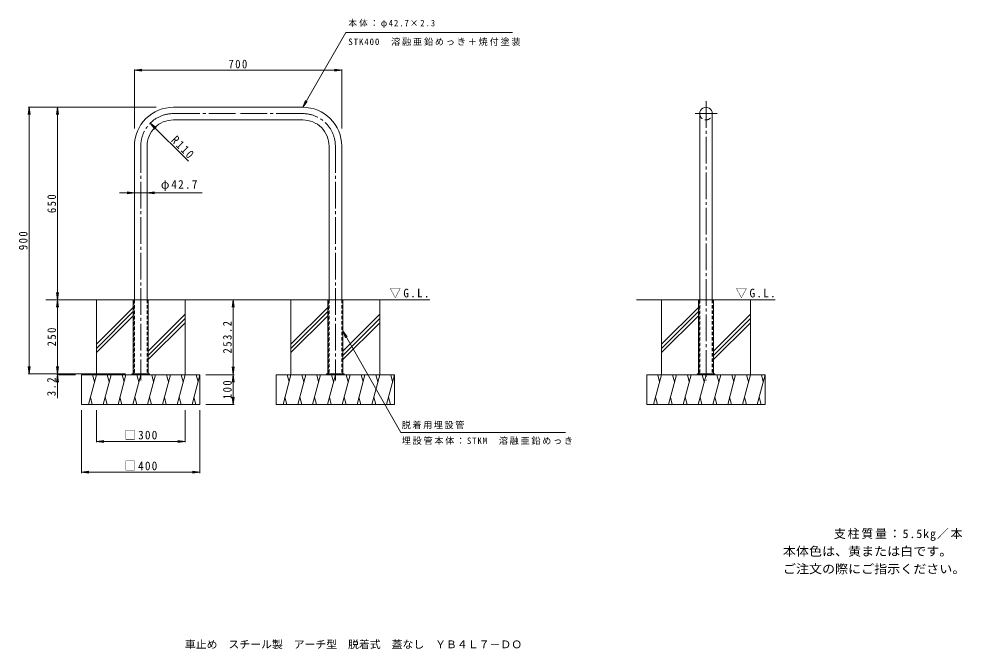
# Model space of a CAD drawing. Units: millimetres, scale not verified. Extents: x -1388 to 1798, y -1364 to 764.
import ezdxf
from ezdxf.enums import TextEntityAlignment as Align

# ---------------------------------------------------------------- set-up
doc = ezdxf.new("R2010")
doc.units = ezdxf.units.MM
doc.header["$LTSCALE"] = 10
for name, pattern in [('CHAIN2', [12, 9, -1, 1, -1]), ('DASHED1', [1.8, 1.2, -0.6]), ('DASHED2', [3, 2, -1])]:
    doc.linetypes.add(name, pattern=pattern)
for name, color, linetype, lineweight in [('C-0_通り芯', 4, 'Continuous', 9), ('C-1_躯体', 7, 'Continuous', 9), ('C-2_仕上', 3, 'Continuous', 9), ('C-3_寸法', 3, 'DASHED1', 9), ('C-4_文字', 7, 'Continuous', 9), ('C-5_建具', 7, 'Continuous', 9), ('C-6_間仕切', 6, 'Continuous', 5), ('C-E_見え係り', 6, 'Continuous', 5)]:
    doc.layers.add(name, color=color, linetype=linetype, lineweight=lineweight)
doc.layers.add('F-5_F-5ﾚｲﾔ', color=2, linetype='Continuous')
doc.layers.add('F-F_F-Fﾚｲﾔ', color=2, linetype='Continuous')
doc.styles.add('ＭＳ ゴシック', font='')
doc.styles.get('ＭＳ ゴシック').set_extended_font_data('MS Gothic')

msp = doc.modelspace()

# ---------------------------------------------------------------- linework, layer by layer
at = {"layer": 'C-0_通り芯', "color": 7, "linetype": 'CHAIN2'}
for p, q in [((932.74, 485.31), (932.74, -457.72)), ((-866.48, 443.92), (-647.83, 443.91)), ((-429.18, 443.92), (-647.83, 443.91)), ((970.9, 443.91), (896.17, 443.91)), ((-976.48, 333.92), (-976.48, -457.72)), ((-319.18, 333.92), (-319.18, -457.72))]:
    msp.add_line(p, q, dxfattribs=at)
at = {"layer": 'C-0_通り芯'}
for p, q in [((-951.08, -184.73), (-1001.88, -184.73)), ((-1001.88, -434.73), (-1001.88, -184.73)), ((-951.08, -184.73), (-951.08, -434.73)), ((-293.78, -184.73), (-344.58, -184.73)), ((-344.58, -434.73), (-344.58, -184.73)), ((-293.78, -184.73), (-293.78, -434.73)), ((958.14, -184.73), (907.34, -184.73)), ((907.34, -434.73), (907.34, -184.73)), ((958.14, -184.73), (958.14, -434.73))]:
    msp.add_line(p, q, dxfattribs=at)
at = {"layer": 'C-0_通り芯', "linetype": 'DASHED1'}
for p, q in [((-999.88, -434.73), (-999.88, -184.73)), ((-953.08, -184.73), (-953.08, -434.73)), ((-342.58, -434.73), (-342.58, -184.73)), ((-295.78, -184.73), (-295.78, -434.73)), ((909.34, -434.73), (909.34, -184.73)), ((956.14, -184.73), (956.14, -434.73))]:
    msp.add_line(p, q, dxfattribs=at)
at = {"layer": 'C-0_通り芯', "color": 3}
msp.add_arc((932.74, 443.91), 21.35, 0.0004, 180.0004, dxfattribs=at)
at = {"layer": 'C-0_通り芯', "color": 7, "linetype": 'CHAIN2'}
for centre, start, end in [((-866.48, 333.92), 89.99969, 180), ((-429.18, 333.92), 360, 90.00031)]:
    msp.add_arc(centre, 110, start, end, dxfattribs=at)
at = {"layer": 'C-1_躯体'}
for p, q in [((-946.48, -434.73), (-1006.48, -434.73)), ((-1006.48, -434.73), (-1006.48, -437.93)), ((-988.98, -434.73), (-988.98, -437.93)), ((-963.98, -434.73), (-963.98, -437.93)), ((-946.48, -434.73), (-946.48, -437.93)), ((-289.18, -434.73), (-349.18, -434.73)), ((-349.18, -434.73), (-349.18, -437.93)), ((-331.68, -434.73), (-331.68, -437.93)), ((-306.68, -434.73), (-306.68, -437.93)), ((-289.18, -434.73), (-289.18, -437.93)), ((962.74, -434.73), (902.74, -434.73)), ((902.74, -434.73), (902.74, -437.93)), ((920.24, -434.73), (920.24, -437.93)), ((945.24, -434.73), (945.24, -437.93)), ((962.74, -434.73), (962.74, -437.93))]:
    msp.add_line(p, q, dxfattribs=at)
at = {"layer": 'C-2_仕上'}
for p, q in [((-866.48, 465.27), (-647.83, 465.26)), ((-429.18, 465.27), (-647.83, 465.26)), ((-866.48, 422.57), (-647.83, 422.56)), ((-429.18, 422.57), (-647.83, 422.56)), ((911.39, 443.91), (911.39, -184.73)), ((954.09, 443.91), (954.09, -184.73)), ((-997.83, 333.92), (-997.83, -184.73)), ((-955.13, 333.92), (-955.13, -184.73)), ((-340.53, 333.92), (-340.53, -184.73)), ((-297.83, 333.92), (-297.83, -184.73))]:
    msp.add_line(p, q, dxfattribs=at)
for centre, radius, start, end in [((-866.48, 333.92), 131.35, 89.99974, 180), ((-429.18, 333.92), 131.35, 0, 90.00026), ((-866.48, 333.92), 88.65, 89.99971, 180), ((-429.18, 333.92), 88.65, 0, 90.00029)]:
    msp.add_arc(centre, radius, start, end, dxfattribs=at)
at = {"layer": 'C-2_仕上', "linetype": 'DASHED2'}
msp.add_arc((932.74, 443.91), 21.35, 180.0004, 0.0004, dxfattribs=at)
at = {"layer": 'C-3_寸法'}
for p, q in [((-997.83, -184.73), (-997.83, -434.73)), ((-955.13, -184.73), (-955.13, -434.73)), ((-340.53, -184.73), (-340.53, -434.73)), ((-297.83, -184.73), (-297.83, -434.73)), ((911.39, -184.73), (911.39, -434.73)), ((954.09, -184.73), (954.09, -434.73))]:
    msp.add_line(p, q, dxfattribs=at)
at = {"layer": 'C-4_文字'}
for p, q in [((-997.83, 590.21), (-973.05, 593.47)), ((-997.83, 593.21), (-997.83, 394)), ((-997.83, 590.21), (-297.83, 590.21)), ((-997.83, 590.21), (-973.05, 586.95)), ((-297.83, 590.21), (-322.62, 593.47)), ((-297.83, 590.21), (-322.62, 586.95)), ((-297.83, 593.21), (-297.83, 394)), ((-1353.82, 465.27), (-1357.09, 440.48)), ((-1356.82, 465.27), (-924.51, 465.27)), ((-1353.82, 465.27), (-1353.82, -434.73)), ((-1353.82, 465.27), (-1350.56, 440.48)), ((-1257.32, 465.27), (-1260.59, 440.48)), ((-1257.32, 465.27), (-1257.32, -184.73)), ((-1257.32, 465.27), (-1254.06, 440.48)), ((-815.73, 283.05), (-944.28, 411.68)), ((-997.83, 176.23), (-1047.83, 176.23)), ((-997.83, 176.23), (-1022.62, 179.49)), ((-997.83, 176.23), (-1022.62, 172.97)), ((-769.37, 176.23), (-997.83, 176.23)), ((-955.13, 176.23), (-930.35, 179.49)), ((-955.13, 176.23), (-930.35, 172.96)), ((-1257.32, -184.73), (-1260.59, -159.95)), ((-1257.32, -184.73), (-1260.59, -209.52)), ((-1257.32, -184.73), (-1254.06, -159.95)), ((-1257.32, -184.73), (-1257.32, -434.73)), ((-1257.32, -184.73), (-1254.06, -209.52)), ((-664.09, -184.73), (-667.35, -209.52)), ((-664.09, -184.73), (-660.82, -209.52)), ((-664.09, -437.93), (-664.09, -184.73)), ((-1353.82, -434.73), (-1357.09, -409.95)), ((-1353.82, -434.73), (-1350.56, -409.95)), ((-1257.32, -434.73), (-1260.59, -409.95)), ((-1257.32, -434.73), (-1254.06, -409.95)), ((-664.09, -437.93), (-667.35, -411.45)), ((-664.09, -437.93), (-660.82, -411.45)), ((-1356.82, -434.73), (-1028.37, -434.73)), ((-1257.32, -437.93), (-1260.59, -462.72)), ((-1260.32, -437.93), (-1196.48, -437.93)), ((-1257.32, -437.93), (-1257.32, -434.73)), ((-1257.32, -437.93), (-1254.06, -462.72)), ((-1257.32, -437.93), (-1257.32, -517.01)), ((-661.09, -437.93), (-756.48, -437.93)), ((-664.09, -437.93), (-667.35, -462.72)), ((-664.09, -537.93), (-664.09, -437.93)), ((-664.09, -437.93), (-660.82, -462.72)), ((-661.09, -537.93), (-756.48, -537.93)), ((-664.09, -537.93), (-667.35, -513.15)), ((-664.09, -537.93), (-660.82, -513.15)), ((-1176.48, -770.04), (-1176.48, -557.93)), ((-1126.48, -665.92), (-1126.48, -557.93)), ((-826.48, -665.92), (-826.48, -557.93)), ((-776.48, -770.04), (-776.48, -557.93)), ((-1126.48, -662.92), (-1101.7, -659.66)), ((-1126.48, -662.92), (-826.48, -662.92)), ((-1126.48, -662.92), (-1101.7, -666.19)), ((-826.48, -662.92), (-851.27, -659.66)), ((-826.48, -662.92), (-851.27, -666.19)), ((-1176.48, -767.04), (-1151.7, -763.77)), ((-776.48, -767.04), (-801.27, -763.77)), ((-1176.48, -767.04), (-776.48, -767.04)), ((-1176.48, -767.04), (-1151.7, -770.3)), ((-776.48, -767.04), (-801.27, -770.3))]:
    msp.add_line(p, q, dxfattribs=at)
at = {"layer": 'C-5_建具'}
for p, q in [((-429.18, 465.27), (-283.74, 717.18)), ((-283.74, 717.18), (279.63, 717.19)), ((-429.18, 465.27), (-419.62, 488.36)), ((-429.18, 465.27), (-413.97, 485.1)), ((-944.28, 411.68), (-924.45, 396.46)), ((-944.28, 411.68), (-929.07, 391.84)), ((-294.08, -290.15), (-284.52, -313.25)), ((-294.08, -290.15), (-278.86, -309.99)), ((-294.08, -290.15), (-98.36, -633.28)), ((458.6, -633.28), (-98.36, -633.28))]:
    msp.add_line(p, q, dxfattribs=at)
at = {"layer": 'C-6_間仕切'}
msp.add_line((-293.78, -184.73), (-0.27, -184.73), dxfattribs=at)
at = {"layer": 'C-E_見え係り'}
for p, q in [((-1297.13, -184.73), (-1001.88, -184.73)), ((-1126.48, -437.93), (-1126.48, -184.73)), ((-951.08, -184.73), (-344.58, -184.73)), ((-826.48, -437.93), (-826.48, -184.73)), ((-469.18, -437.93), (-469.18, -184.73)), ((-169.18, -437.93), (-169.18, -184.73)), ((698.52, -184.73), (907.34, -184.73)), ((782.74, -437.93), (782.74, -184.73)), ((958.14, -184.73), (1166.14, -184.73)), ((1082.74, -437.93), (1082.74, -184.73)), ((-1001.88, -210.32), (-1126.48, -334.93)), ((-344.58, -210.32), (-469.18, -334.93)), ((907.34, -210.33), (782.74, -334.93)), ((-1001.88, -224.47), (-1126.48, -349.07)), ((-1001.88, -238.61), (-1126.48, -363.21)), ((-826.48, -233.81), (-951.08, -358.41)), ((-826.48, -247.95), (-951.08, -372.55)), ((-344.58, -224.47), (-469.18, -349.07)), ((-344.58, -238.61), (-469.18, -363.21)), ((-169.18, -233.81), (-293.78, -358.41)), ((-169.18, -247.95), (-293.78, -372.55)), ((907.34, -224.47), (782.74, -349.07)), ((907.34, -238.61), (782.74, -363.21)), ((1082.74, -233.81), (958.14, -358.41)), ((1082.74, -247.95), (958.14, -372.55)), ((-826.48, -262.09), (-951.08, -386.69)), ((-169.18, -262.09), (-293.78, -386.69)), ((1082.74, -262.09), (958.14, -386.69)), ((-1176.48, -437.93), (-776.48, -437.93)), ((-1176.48, -537.93), (-1176.48, -437.93)), ((-1126.48, -437.93), (-1153.28, -537.93)), ((-1139.53, -437.93), (-1133.01, -462.28)), ((-1076.48, -437.93), (-1103.28, -537.93)), ((-1089.53, -437.93), (-1083.01, -462.28)), ((-1026.48, -437.93), (-1053.28, -537.93)), ((-1039.53, -437.93), (-1033.01, -462.28)), ((-976.48, -437.93), (-1003.28, -537.93)), ((-989.53, -437.93), (-983.01, -462.28)), ((-926.48, -437.93), (-953.28, -537.93)), ((-939.53, -437.93), (-933.01, -462.28)), ((-876.48, -437.93), (-903.28, -537.93)), ((-889.53, -437.93), (-883.01, -462.28)), ((-826.48, -437.93), (-853.28, -537.93)), ((-839.53, -437.93), (-833.01, -462.28)), ((-776.48, -437.93), (-803.28, -537.93)), ((-789.53, -437.93), (-783.01, -462.28)), ((-776.48, -537.93), (-776.48, -437.93)), ((-519.18, -437.93), (-119.18, -437.93)), ((-519.18, -537.93), (-519.18, -437.93)), ((-469.18, -437.93), (-495.98, -537.93)), ((-482.23, -437.93), (-475.71, -462.28)), ((-419.18, -437.93), (-445.98, -537.93)), ((-432.23, -437.93), (-425.71, -462.28)), ((-369.18, -437.93), (-395.98, -537.93)), ((-382.23, -437.93), (-375.71, -462.28)), ((-319.18, -437.93), (-345.98, -537.93)), ((-332.23, -437.93), (-325.71, -462.28)), ((-269.18, -437.93), (-295.98, -537.93)), ((-282.23, -437.93), (-275.71, -462.28)), ((-219.18, -437.93), (-245.98, -537.93)), ((-232.23, -437.93), (-225.71, -462.28)), ((-169.18, -437.93), (-195.98, -537.93)), ((-182.23, -437.93), (-175.71, -462.28)), ((-119.18, -437.93), (-145.98, -537.93)), ((-132.23, -437.93), (-125.71, -462.28)), ((-119.18, -537.93), (-119.18, -437.93)), ((732.74, -437.93), (1132.74, -437.93)), ((732.74, -537.93), (732.74, -437.93)), ((782.74, -437.93), (755.94, -537.93)), ((769.69, -437.93), (776.21, -462.28)), ((832.74, -437.93), (805.94, -537.93)), ((819.69, -437.93), (826.21, -462.28)), ((882.74, -437.93), (855.94, -537.93)), ((869.69, -437.93), (876.21, -462.28)), ((932.74, -437.93), (905.94, -537.93)), ((919.69, -437.93), (926.21, -462.28)), ((982.74, -437.93), (955.94, -537.93)), ((969.69, -437.93), (976.21, -462.28)), ((1032.74, -437.93), (1005.94, -537.93)), ((1019.69, -437.93), (1026.21, -462.28)), ((1082.74, -437.93), (1055.94, -537.93)), ((1069.69, -437.93), (1076.21, -462.28)), ((1132.74, -437.93), (1105.94, -537.93)), ((1119.69, -437.93), (1126.21, -462.28)), ((1132.74, -537.93), (1132.74, -437.93)), ((-1176.48, -537.93), (-776.48, -537.93)), ((-1140.23, -537.93), (-1146.75, -513.58)), ((-1090.23, -537.93), (-1096.75, -513.58)), ((-1040.23, -537.93), (-1046.75, -513.58)), ((-990.23, -537.93), (-996.75, -513.58)), ((-940.23, -537.93), (-946.75, -513.58)), ((-890.23, -537.93), (-896.75, -513.58)), ((-840.23, -537.93), (-846.75, -513.58)), ((-790.23, -537.93), (-796.75, -513.58)), ((-519.18, -537.93), (-119.18, -537.93)), ((-482.93, -537.93), (-489.45, -513.58)), ((-432.93, -537.93), (-439.45, -513.58)), ((-382.93, -537.93), (-389.45, -513.58)), ((-332.93, -537.93), (-339.45, -513.58)), ((-282.93, -537.93), (-289.45, -513.58)), ((-232.93, -537.93), (-239.45, -513.58)), ((-182.93, -537.93), (-189.45, -513.58)), ((-132.93, -537.93), (-139.45, -513.58)), ((732.74, -537.93), (1132.74, -537.93)), ((768.99, -537.93), (762.47, -513.58)), ((818.99, -537.93), (812.47, -513.58)), ((868.99, -537.93), (862.47, -513.58)), ((918.99, -537.93), (912.47, -513.58)), ((968.99, -537.93), (962.47, -513.58)), ((1018.99, -537.93), (1012.47, -513.58)), ((1068.99, -537.93), (1062.47, -513.58)), ((1118.99, -537.93), (1112.47, -513.58))]:
    msp.add_line(p, q, dxfattribs=at)

# ---------------------------------------------------------------- texts
at = {"layer": 'C-4_文字', "color": 2, "char_height": 29.33, "attachment_point": 7, "style": 'ＭＳ ゴシック'}
for s, insert in [('\\T1.27;\\W0.9;700', (-680.33, 596.21)), ('\\T1.22;\\W0.95;φ42.7', (-908.54, 182.23)), ('\\T1.21;\\W0.95;□300', (-1031.48, -656.92)), ('\\T1.21;\\W0.95;□400', (-1031.48, -761.04))]:
    msp.add_mtext(s, dxfattribs=dict(at, insert=insert))
for s, insert, rotation in [('\\T1.28;\\W0.9;R110', (-876.54, 350.88), 315), ('\\T1.27;\\W0.9;650', (-1262.32, 107.77), 90), ('\\T1.27;\\W0.9;900', (-1358.82, -17.23), 90), ('\\T1.27;\\W0.9;250', (-1262.32, -342.23), 90), ('\\T1.28;\\W0.9;253.2', (-669.09, -366.33), 90), ('\\T1.27;\\W0.9;3.2', (-1263.32, -510.31), 90), ('\\T1.27;\\W0.9;100', (-669.09, -520.43), 90)]:
    msp.add_mtext(s, dxfattribs=dict(at, insert=insert, rotation=rotation))
at = {"layer": 'C-5_建具', "char_height": 21.99, "attachment_point": 7, "style": 'ＭＳ ゴシック'}
for s, insert in [('\\T1.25;\\W0.95;本体：φ42.7×2.3', (-275.37, 732.59)), ('\\T1.2;STK400\u3000溶融亜鉛めっき＋焼付塗装', (-275.37, 672.84)), ('\\T1.17;脱着用埋設管', (-94.8, -621.42)), ('\\T1.19;埋設管本体：STKM\u3000溶融亜鉛めっき', (-94.8, -674.37))]:
    msp.add_mtext(s, dxfattribs=dict(at, insert=insert))
at = {"layer": 'C-5_建具', "color": 2, "char_height": 29.33, "attachment_point": 7, "style": 'ＭＳ ゴシック'}
for insert in [(-135.92, -179.51), (1033.3, -179.51)]:
    msp.add_mtext('\\T1.22;\\W0.95;▽G.L.', dxfattribs=dict(at, insert=insert))
at = {"layer": 'F-5_F-5ﾚｲﾔ', "style": 'ＭＳ ゴシック', "width": 1.1}
for s, p in [('本体色は、黄または白です。', (1192.64, -1057.84)), ('ご注文の際にご指示ください。', (1192.64, -1117.31))]:
    msp.add_text(s, height=29.33, dxfattribs=at).set_placement(p, align=Align.BOTTOM_LEFT)
at = {"layer": 'F-5_F-5ﾚｲﾔ', "insert": (1364.84, -999.01), "char_height": 29.33, "attachment_point": 7, "style": 'ＭＳ ゴシック'}
msp.add_mtext('\\T1.16;支柱質量：5.5kg／本', dxfattribs=at)
at = {"layer": 'F-F_F-Fﾚｲﾔ', "style": 'ＭＳ ゴシック', "width": 1.05}
msp.add_text('車止め\u3000スチール製\u3000アーチ型\u3000脱着式\u3000蓋なし\u3000ＹＢ４Ｌ７－ＤＯ', height=25.66, dxfattribs=at).set_placement((-827.55, -1369.19), align=Align.BOTTOM_LEFT)

doc.saveas('drawing.dxf')
